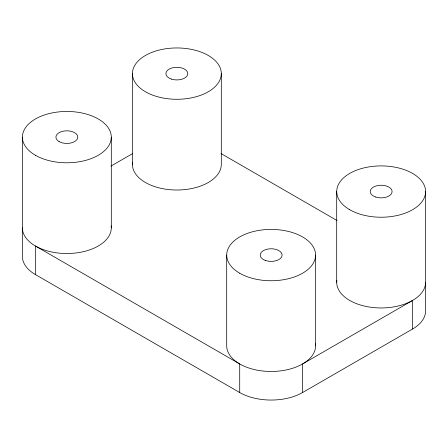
<?xml version="1.0" encoding="UTF-8"?>
<svg xmlns="http://www.w3.org/2000/svg" width="448" height="448" viewBox="0 0 448 448"><rect width="100%" height="100%" fill="white"/><g stroke="black" fill="none" stroke-linecap="round" stroke-linejoin="round"><path stroke-width="0.67" d="M110.97 166.09L132.731 153.53M22.4 137.127L22.4 256.435A44.447 25.665 0 0 0 35.42 274.579L239.714 392.532A44.447 25.665 0 0 0 302.574 392.532L412.58 329.017A44.447 25.665 0 0 0 425.6 310.873L425.6 191.565M220.976 153.53L337.03 220.528M412.58 329.017L412.58 300.44L302.574 363.955L302.574 392.532M336.7 191.565L336.7 282.296M315.594 255.074L315.594 345.806M239.714 392.532L239.714 363.955L35.42 246.002L35.42 274.579M226.694 255.074L226.694 345.806A44.447 25.665 0 0 0 272.882 371.448A44.447 25.665 0 0 0 315.459 343.801M221.306 73.618A44.447 25.665 0 0 1 154.633 95.838A44.447 25.665 0 0 1 154.633 51.391A44.447 25.665 0 0 1 221.306 73.618L221.306 164.349A44.447 25.665 0 0 1 175.118 189.991A44.447 25.665 0 0 1 132.541 162.338M132.406 73.618L132.406 164.349M111.3 137.127L111.3 227.858M425.6 282.296A44.447 25.665 0 0 1 379.411 307.938A44.447 25.665 0 0 1 336.84 280.291M111.16 225.854A44.447 25.665 0 0 1 68.589 253.501A44.447 25.665 0 0 1 22.4 227.858M171.388 79.083A10.937 6.317 0 0 0 187.79 73.618A10.937 6.317 0 0 0 171.388 68.146A10.937 6.317 0 0 0 171.388 79.083M265.675 260.546A10.937 6.317 0 0 0 282.083 255.074A10.937 6.317 0 0 0 265.675 249.609A10.937 6.317 0 0 0 265.675 260.546M349.72 209.709A44.447 25.665 0 0 0 424.088 198.206A44.447 25.665 0 0 0 369.645 166.779A44.447 25.665 0 0 0 349.72 209.709M239.714 273.224A44.447 25.665 0 0 0 314.082 261.716A44.447 25.665 0 0 0 259.638 230.289A44.447 25.665 0 0 0 239.714 273.224M375.682 197.036A10.937 6.317 0 0 0 392.09 191.565A10.937 6.317 0 0 0 375.682 186.094A10.937 6.317 0 0 0 375.682 197.036M59.114 141.59A10.937 6.317 0 0 0 77.414 138.762A10.937 6.317 0 0 0 64.019 131.029A10.937 6.317 0 0 0 59.114 141.59M35.42 155.271A44.447 25.665 0 0 0 109.782 143.769A44.447 25.665 0 0 0 55.345 112.336A44.447 25.665 0 0 0 35.42 155.271"/></g></svg>
